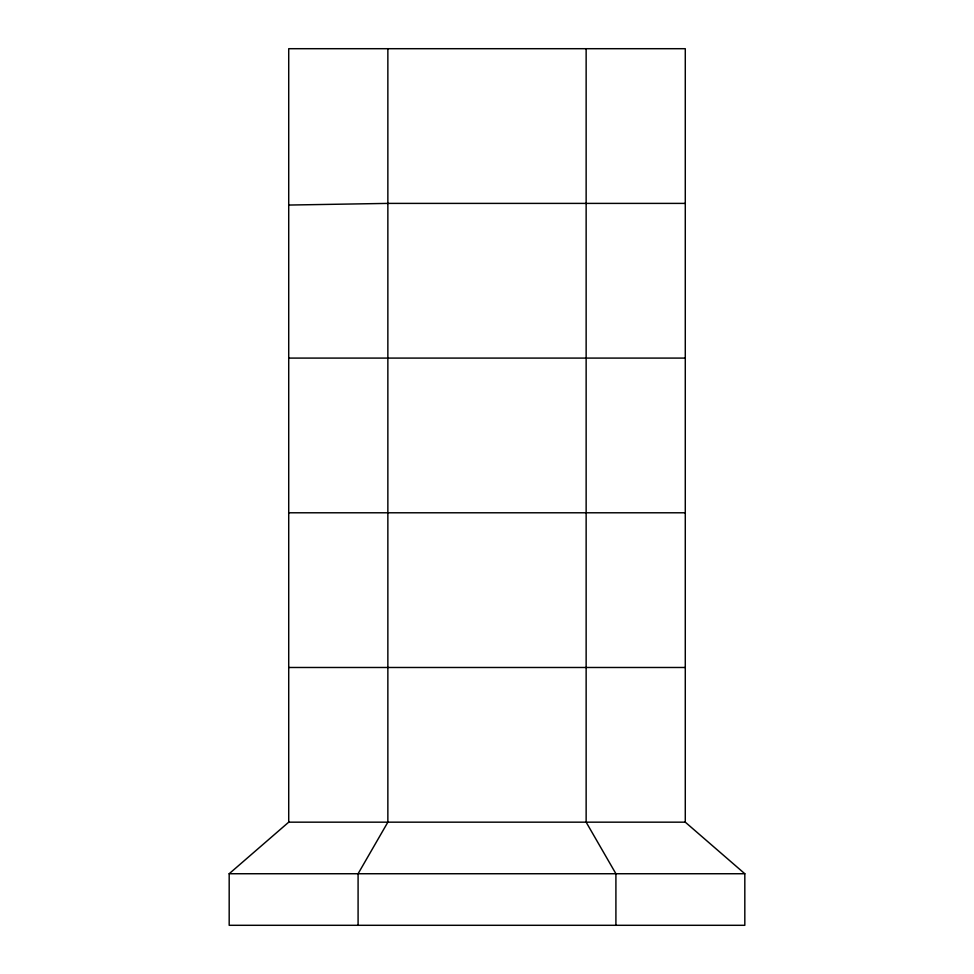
<?xml version="1.0" encoding="UTF-8"?>
<svg xmlns="http://www.w3.org/2000/svg" width="974" height="974" viewBox="0 0 974 974"><rect width="100%" height="100%" fill="white"/><g stroke="black" fill="none" stroke-linecap="round" stroke-linejoin="round"><path stroke-width="1.46" d="M229.182 873.739L288.718 822.166L685.282 822.166L744.818 873.739L744.818 925.3L229.182 925.3L229.182 873.739L744.818 873.739M288.718 205.051L387.859 203.396L685.282 203.396M288.718 358.091L685.282 358.091M288.718 512.787L685.282 512.787M288.718 667.482L685.282 667.482M685.282 822.166L685.282 48.7L288.718 48.7L288.718 822.166M615.909 925.3L615.909 873.739L586.141 822.166L586.141 48.7M387.859 48.7L387.859 822.166L358.091 873.739L358.091 925.3"/></g></svg>
